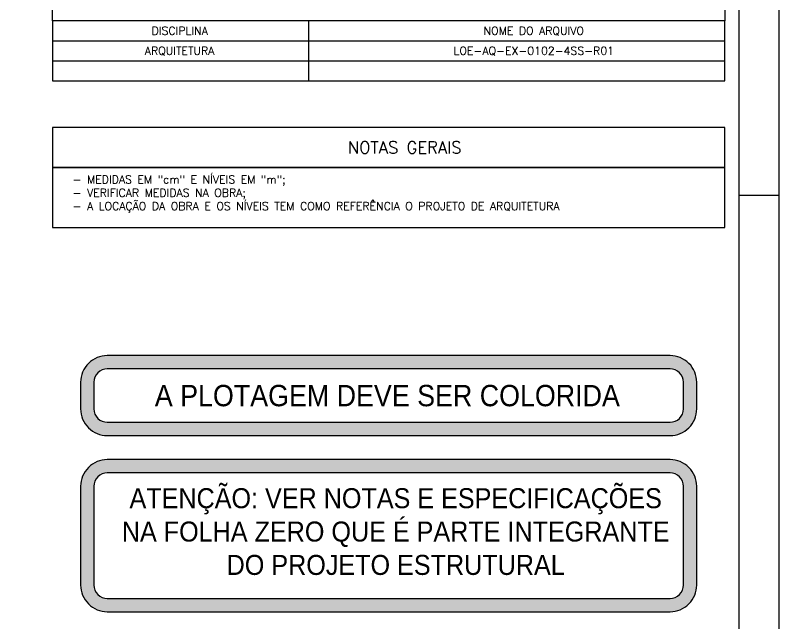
# Model space of a CAD drawing. Extents: x -4172 to 5482, y -2094 to 2406.
# Drawn here: x 4528 to 5482, y -1145 to -385 of the extents above; entities that cross this region are included whole.
import ezdxf
from ezdxf.enums import TextEntityAlignment as Align

# ---------------------------------------------------------------- set-up
doc = ezdxf.new("R2010")
doc.units = 0
doc.header["$LTSCALE"] = 50
doc.header["$MEASUREMENT"] = 0
for name, color, linetype in [('F-DET_LINHA', 1, 'CONTINUOUS'), ('F-DET_TEXTO', 3, 'CONTINUOUS'), ('F-HACHURA-DET', 1, 'CONTINUOUS'), ('F-MARGEM', 1, 'CONTINUOUS'), ('F-TEXTO', 6, 'CONTINUOUS'), ('F-TEXTO-CYAN', 4, 'CONTINUOUS')]:
    doc.layers.add(name, color=color, linetype=linetype)
doc.styles.add('100-RL-R080', font='arial.ttf', dxfattribs={"width": 0.9, "height": 20})
doc.styles.add('8718-AE-BARR-FORM-R09$0$ROMANS', font='romans.shx', dxfattribs={"oblique": 20})
doc.styles.add('CP-TEXTO', font='romans.shx')
doc.styles.add('MCP', font='romans.shx')

# ---------------------------------------------------------------- blocks, each defined once
blk = doc.blocks.new('A0-4L_900')
at = {"layer": 'F-MARGEM', "color": 2}
blk.add_line((191.9, 29.7), (192.9, 29.7), dxfattribs=at)
blk.add_lwpolyline([(0, 0), (0, 90), (192.9, 90), (192.9, 0)], close=True, dxfattribs=at)
at = {"layer": 'F-MARGEM', "color": 7}
blk.add_lwpolyline([(2.5, 89), (191.9, 89), (191.9, 1), (2.5, 1)], close=True, dxfattribs=at)

msp = doc.modelspace()

# ---------------------------------------------------------------- hatches: boundary and pattern name
at = {"layer": 'F-HACHURA-DET'}
h = msp.add_hatch(color=253, dxfattribs=at)
h.paths.add_polyline_path([(5379.628, -876.466), (5379.628, -843.133, 0.4142136), (5346.295, -809.799), (4642.962, -809.799, 0.4142136), (4609.628, -843.133), (4609.628, -876.466, 0.4142136), (4642.962, -909.799), (5346.295, -909.799, 0.4142136)], flags=17)
h.paths.add_polyline_path([(5346.295, -893.133), (4642.962, -893.133, -0.4142136), (4626.295, -876.466), (4626.295, -843.133, -0.4142136), (4642.962, -826.466), (5346.295, -826.466, -0.4142136), (5362.962, -843.133), (5362.962, -876.466, -0.4142136)], flags=16)
h.paths.add_polyline_path([(4695.37, -880.486), (5290.553, -880.486), (5290.553, -839.095), (4695.37, -839.095)], flags=8)
h = msp.add_hatch(color=253, dxfattribs=at)
h.paths.add_polyline_path([(5379.628, -973.133, 0.4142136), (5346.295, -939.799), (4642.962, -939.799, 0.4142136), (4609.628, -973.133), (4609.628, -1096.466, 0.4142136), (4642.962, -1129.799), (5346.295, -1129.799, 0.4142136), (5379.628, -1096.466)], flags=17)
h.paths.add_polyline_path([(5362.962, -1096.466, -0.4142136), (5346.295, -1113.133), (4642.962, -1113.133, -0.4142136), (4626.295, -1096.466), (4626.295, -973.133, -0.4142136), (4642.962, -956.466), (5346.295, -956.466, -0.4142136), (5362.962, -973.133)], flags=16)
h.paths.add_polyline_path([(4654.482, -1103.548), (5351.605, -1103.548), (5351.605, -961.943), (4654.482, -961.943)], flags=8)

# ---------------------------------------------------------------- linework, layer by layer
at = {"layer": 'F-DET_LINHA'}
for p, q in [((4894.628, -391.61), (4894.628, -416.61)), ((4894.628, -416.61), (4894.628, -441.61)), ((4894.628, -441.61), (4894.628, -466.61)), ((4574.628, -574.799), (5414.628, -574.799)), ((4574.628, -649.799), (5414.628, -649.799))]:
    msp.add_line(p, q, dxfattribs=at)
for points in [[(5414.628, -391.61), (4574.628, -391.61), (4574.628, -341.61), (5414.628, -341.61)], [(4574.628, -574.799), (5414.628, -574.799), (5414.628, -524.799), (4574.628, -524.799)], [(4574.628, -649.799), (5414.628, -649.799), (5414.628, -574.799), (4574.628, -574.799)]]:
    msp.add_lwpolyline(points, close=True, dxfattribs=at)
for points in [[(4574.628, -391.61), (4574.628, -416.61), (5414.628, -416.61), (5414.628, -391.61)], [(4574.628, -416.61), (4574.628, -441.61), (5414.628, -441.61), (5414.628, -416.61)], [(4574.628, -441.61), (4574.628, -466.61), (5414.628, -466.61), (5414.628, -441.61)]]:
    msp.add_lwpolyline(points, dxfattribs=at)
for points in [[(4642.962, -909.799), (5346.295, -909.799, 0.4142136), (5379.628, -876.466), (5379.628, -843.133, 0.4142136), (5346.295, -809.799), (4642.962, -809.799, 0.4142136), (4609.628, -843.133), (4609.628, -876.466, 0.4142136)], [(4642.962, -893.133), (5346.295, -893.133, 0.4142136), (5362.962, -876.466), (5362.962, -843.133, 0.4142136), (5346.295, -826.466), (4642.962, -826.466, 0.4142136), (4626.295, -843.133), (4626.295, -876.466, 0.4142136)], [(4642.962, -1129.799), (5346.295, -1129.799, 0.4142136), (5379.628, -1096.466), (5379.628, -973.133, 0.4142136), (5346.295, -939.799), (4642.962, -939.799, 0.4142136), (4609.628, -973.133), (4609.628, -1096.466, 0.4142136)], [(4642.962, -1113.133), (5346.295, -1113.133, 0.4142136), (5362.962, -1096.466), (5362.962, -973.133, 0.4142136), (5346.295, -956.466), (4642.962, -956.466, 0.4142136), (4626.295, -973.133), (4626.295, -1096.466, 0.4142136)]]:
    msp.add_lwpolyline(points, format="xyb", close=True, dxfattribs=at)

# ---------------------------------------------------------------- block references
at = {"layer": 'F-MARGEM', "linetype": 'Continuous', "xscale": 50, "yscale": 50, "zscale": 50}
msp.add_blockref('A0-4L_900', (-4162.872, -2094.493), dxfattribs=at)

# ---------------------------------------------------------------- texts
at = {"layer": 'F-DET_TEXTO', "color": 4, "style": '8718-AE-BARR-FORM-R09$0$ROMANS'}
msp.add_text('NOTAS GERAIS', height=15, dxfattribs=at).set_placement((5014.628, -549.799), align=Align.MIDDLE_CENTER)
at = {"layer": 'F-TEXTO', "color": 4, "style": 'MCP'}
for s, p in [('DISCIPLINA', (4733.489, -404.11)), ('NOME DO ARQUIVO', (5175.995, -404.11))]:
    msp.add_text(s, height=10, dxfattribs=at).set_placement(p, align=Align.MIDDLE_CENTER)
at = {"layer": 'F-TEXTO', "color": 3, "style": 'MCP'}
for s, p in [('ARQUITETURA', (4733.328, -429.11)), ('LOE-AQ-EX-0102-4SS-R01', (5176.001, -429.11))]:
    msp.add_text(s, height=10, dxfattribs=at).set_placement(p, align=Align.MIDDLE_CENTER)
at = {"layer": 'F-TEXTO', "color": 3, "insert": (4599.628, -584.799), "char_height": 10, "width": 840.80067, "attachment_point": 1, "style": 'CP-TEXTO'}
msp.add_mtext('- MEDIDAS EM "cm" E NÍVEIS EM "m";\\P- VERIFICAR MEDIDAS NA OBRA;\\P- A LOCAÇÃO DA OBRA E OS NÍVEIS TEM COMO REFERÊNCIA O PROJETO DE ARQUITETURA', dxfattribs=at)
at = {"layer": 'F-TEXTO-CYAN', "style": '100-RL-R080', "width": 0.9}
msp.add_text('A PLOTAGEM DEVE SER COLORIDA', height=26.66667, dxfattribs=at).set_placement((4992.962, -859.799), align=Align.MIDDLE_CENTER)
at = {"layer": 'F-TEXTO-CYAN', "insert": (5003.397, -1029.829), "char_height": 25, "attachment_point": 5, "style": '100-RL-R080'}
msp.add_mtext_dynamic_manual_height_columns('ATENÇÃO: VER NOTAS E ESPECIFICAÇÕES NA FOLHA ZERO QUE É PARTE INTEGRANTE DO PROJETO ESTRUTURAL', width=693.61256, gutter_width=12.5, heights=[136.977], dxfattribs=at)

doc.saveas('drawing.dxf')
